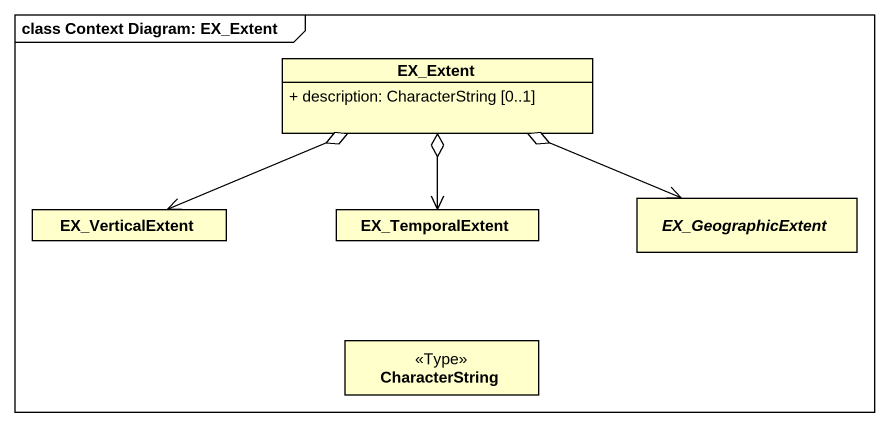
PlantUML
@startuml
mainframe class Context Diagram: EX_Extent
hide circle
hide empty members
skinparam classAttributeIconSize 0
class EX_Extent {
  + description: CharacterString [0..1]
}
class EX_VerticalExtent
class EX_TemporalExtent
abstract class EX_GeographicExtent
class CharacterString <<Type>>
EX_VerticalExtent <-right-o EX_Extent
EX_TemporalExtent <-up-o EX_Extent
EX_GeographicExtent <-left-o EX_Extent
@enduml
